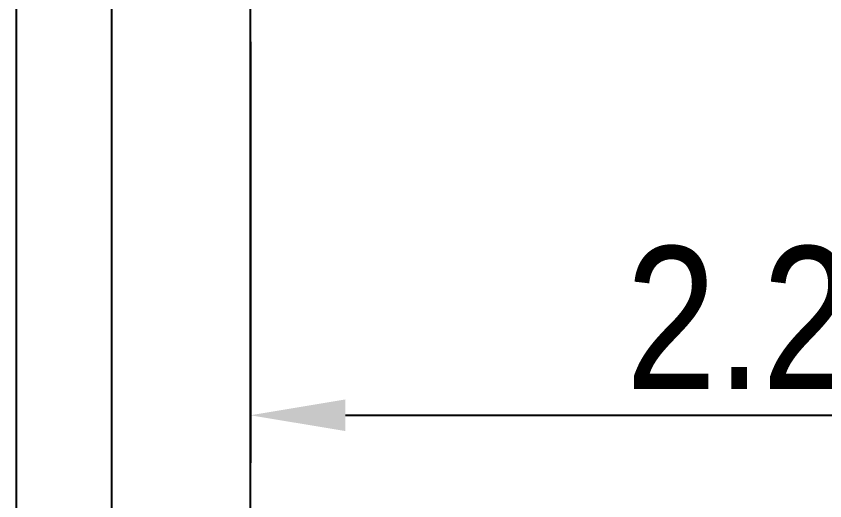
# Model space of a CAD drawing. Header units: millimetres. Extents: x 2148 to 2681, y 758 to 986.
# Drawn here: x 2412.321 to 2414.022, y 873.897 to 874.917 of the extents above; entities that cross this region are included whole.
import ezdxf

# ---------------------------------------------------------------- set-up
doc = ezdxf.new("R2010")
doc.units = ezdxf.units.MM
doc.linetypes.add('CENTER2', pattern=[28.575, 19.05, -3.175, 3.175, -3.175])
for name, color, linetype in [('A-Hatch', 253, 'Continuous'), ('FIXTURE', 1, 'Continuous'), ('S_GRID LINES', 252, 'Continuous')]:
    doc.layers.add(name, color=color, linetype=linetype)
doc.styles.add('ARIALNW', font='ARIALN.TTF')
doc.dimstyles.new('DIM 100', dxfattribs={"dimtxt": 0.2, "dimasz": 0.2, "dimexe": 0.1, "dimexo": 0, "dimgap": 0.05, "dimtad": 1, "dimzin": 0, "dimdsep": 46, "dimtxsty": 'ARIALNW', "dimcen": 0.09, "dimclrd": 6, "dimclre": 6, "dimclrt": 13, "dimadec": 0, "dimazin": 0, "dimtfac": 1, "dimtofl": 0, "dimtmove": 2, "dimatfit": 3, "dimfxl": 1, "dimtolj": 1, "dimtzin": 0, "dimarcsym": 0})

# ---------------------------------------------------------------- blocks, each defined once
blk = doc.blocks.new('*D2553')
at = {"layer": 'Defpoints', "color": 0, "transparency": 16777216}
for p in [(2415.0615, 875.8263, 0), (2412.8138, 874.8627, 0), (2415.0615, 874.0766)]:
    blk.add_point(p, dxfattribs=at)
at = {"layer": 'FIXTURE', "color": 6, "lineweight": -2, "transparency": 16777216}
for p, q in [((2415.0615, 875.8263), (2415.0615, 873.9766)), ((2412.8138, 874.8627), (2412.8138, 873.9766)), ((2413.0138, 874.0766), (2414.8615, 874.0766))]:
    blk.add_line(p, q, dxfattribs=at)
at = {"layer": 'FIXTURE', "color": 6, "transparency": 16777216}
for points in [[(2413.0138, 874.11), (2413.0138, 874.0433), (2412.8138, 874.0766)], [(2414.8615, 874.11), (2414.8615, 874.0433), (2415.0615, 874.0766)]]:
    blk.add_solid(points, dxfattribs=at)
at = {"layer": 'FIXTURE', "color": 13, "transparency": 16777216, "insert": (2413.9377, 874.2798), "char_height": 0.3, "attachment_point": 5, "style": 'ARIALNW'}
blk.add_mtext('\\A1;2.25', dxfattribs=at)

msp = doc.modelspace()

# ---------------------------------------------------------------- linework, layer by layer
at = {"layer": 'A-Hatch'}
for p, q in [((2412.3210596, 875.0103436, 0), (2412.3210596, 866.7180331, 0)), ((2412.5215302, 875.0103436, 0), (2412.5215302, 866.7180331, 0))]:
    msp.add_line(p, q, dxfattribs=at)
at = {"layer": 'S_GRID LINES', "linetype": 'CENTER2', "ltscale": 0.2}
msp.add_line((2412.8138363, 867.518508, 0), (2412.8138363, 903.5418845, 0), dxfattribs=at)

# ---------------------------------------------------------------- dimensions: what is measured, and where the dimension line sits
at = {"layer": 'FIXTURE'}
dim = msp.add_linear_dim(base=(2415.0614685, 874.0766201), p1=(2412.8138363, 874.8627115, 0), p2=(2415.0614685, 875.8262669, 0), dimstyle='DIM 100', override={"dimtxt": 0.3}, dxfattribs=at)
dim.commit()
dim.dimension.update_dxf_attribs({"geometry": '*D2553', "text_midpoint": (2413.9376524, 874.279792)})

doc.saveas('drawing.dxf')
